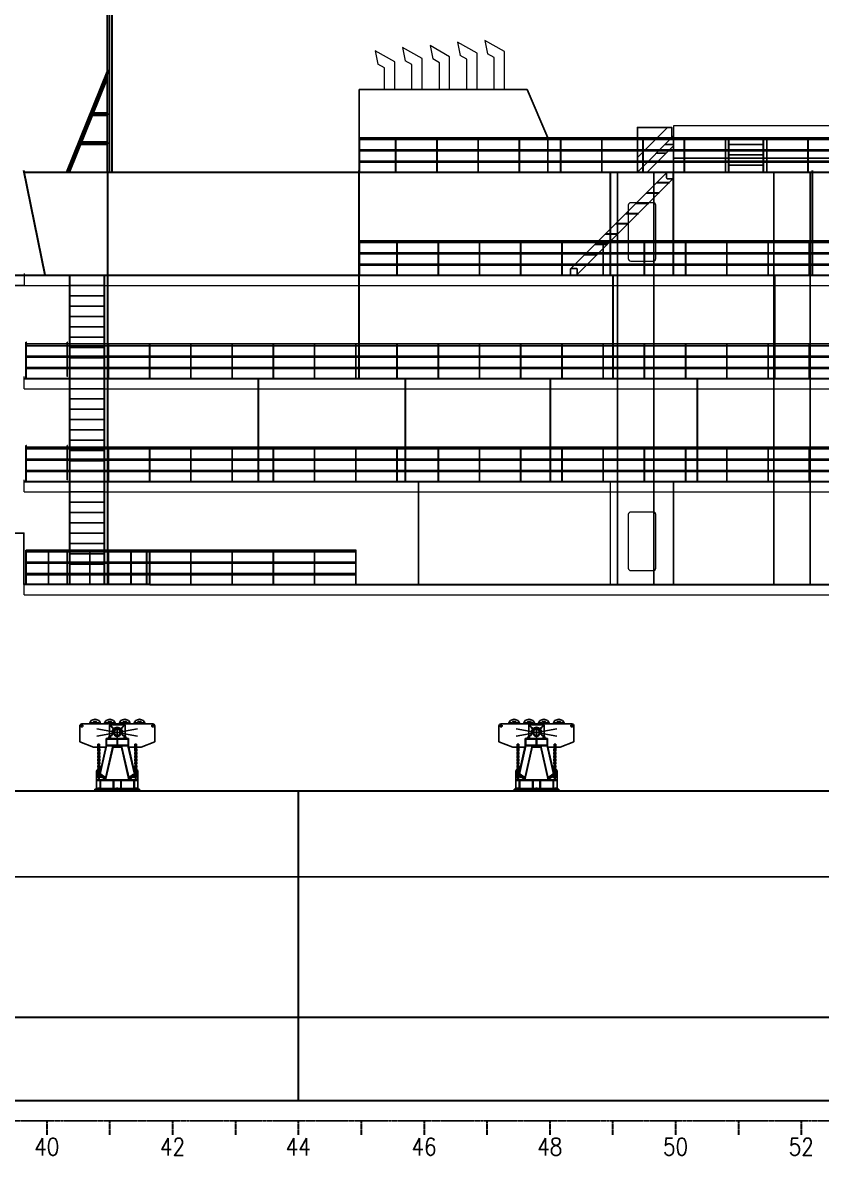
# Model space of a CAD drawing. Extents: x -114252 to 133381, y -28335 to 130380.
# Drawn here: x 72498 to 95744, y -1600 to 31346 of the extents above; entities that cross this region are included whole.
import ezdxf
from ezdxf.enums import TextEntityAlignment as Align

# ---------------------------------------------------------------- set-up
doc = ezdxf.new("R2010")
doc.units = 0
doc.header["$LTSCALE"] = 3.5
doc.header["$MEASUREMENT"] = 0
doc.linetypes.add('SPHANTOM', pattern=[27.5, 15, -2.5, 2.5, -2.5, 2.5, -2.5])
doc.layers.get('0').update_dxf_attribs({"linetype": 'CONTINUOUS'})
for name, color, linetype in [('_REFERENCE', 253, 'CONTINUOUS'), ('Cyan-1', 4, 'CONTINUOUS'), ('piplayeq', 200, 'CONTINUOUS'), ('Seating-1', 42, 'CONTINUOUS'), ('STL-OOF', 2, 'SPHANTOM')]:
    doc.layers.add(name, color=color, linetype=linetype)
doc.styles.add('ROMANS', font='romans')

# ---------------------------------------------------------------- blocks, each defined once
blk = doc.blocks.new('FrNo')
blk.add_line((0, 400), (120168, 400))
at = {"color": 0, "linetype": 'ByBlock', "lineweight": 30}
for p, q in [((73200, 400), (73200, 0)), ((75030, 400), (75030, 0)), ((76860, 400), (76860, 0)), ((78690, 400), (78690, 0)), ((80520, 400), (80520, 0)), ((82350, 400), (82350, 0)), ((84180, 400), (84180, 0)), ((86010, 400), (86010, 0)), ((87840, 400), (87840, 0)), ((89670, 400), (89670, 0)), ((91500, 400), (91500, 0)), ((93330, 400), (93330, 0)), ((95160, 400), (95160, 0))]:
    blk.add_line(p, q, dxfattribs=at)
at = {"color": 0, "linetype": 'ByBlock', "lineweight": 5, "style": 'ROMANS', "width": 0.85}
for s, p in [('40', (73200, -100)), ('42', (76860, -100)), ('44', (80520, -100)), ('46', (84180, -100)), ('48', (87840, -100)), ('50', (91500, -100)), ('52', (95160, -100))]:
    blk.add_text(s, height=500, dxfattribs=at).set_placement(p, align=Align.TOP_CENTER)
blk = doc.blocks.new('V4ROLLER')
for p, q in [((-1092, -272), (-1092, 190)), ((-1032, 250), (1032, 250)), ((-763, 284), (-722, 284)), ((-763, 284), (-763, 250)), ((-574, 284), (-533, 284)), ((-533, 284), (-533, 250)), ((-331, 284), (-290, 284)), ((-331, 284), (-331, 250)), ((-225, -100), (-225, 201)), ((-201, 225), (201, 225)), ((-181, 194), (-194, 181)), ((-194, 181), (-113, 99)), ((-99, 113), (-181, 194)), ((-142, 284), (-101, 284)), ((-101, 284), (-101, 250)), ((0, -200), (0, 162)), ((68, 68), (77, 77)), ((99, 113), (181, 194)), ((142, 284), (101, 284)), ((101, 284), (101, 250)), ((194, 181), (113, 99)), ((181, 194), (194, 181)), ((225, 201), (225, -100)), ((331, 284), (290, 284)), ((331, 284), (331, 250)), ((533, 284), (533, 250)), ((574, 284), (533, 284)), ((763, 284), (722, 284)), ((763, 284), (763, 250)), ((1092, 190), (1092, -272)), ((-1092, -272), (-692, -423)), ((-325, -180), (325, -180)), ((-325, -386), (-325, -180)), ((-313, -386), (-313, -180)), ((-313, -192), (313, -192)), ((-235, -148), (-267, -148)), ((-267, -148), (-267, -180)), ((-267, -180), (-235, -180)), ((-235, -100), (-235, -180)), ((-235, -100), (-190, -100)), ((-235, -180), (-235, -148)), ((-235, -180), (235, -180)), ((-221, -100), (-221, -180)), ((-210, -92), (-210, -190)), ((-199, -100), (-199, -180)), ((-170, 0), (170, 0)), ((-150, 0), (-150, -60)), ((-68, -68), (-77, -77)), ((-6, -192), (-6, -374)), ((6, -192), (6, -374)), ((68, -68), (77, -77)), ((150, 0), (150, -60)), ((190, -100), (235, -100)), ((199, -100), (199, -180)), ((210, -92), (210, -190)), ((221, -100), (221, -180)), ((235, -100), (235, -180)), ((235, -148), (267, -148)), ((235, -180), (235, -148)), ((267, -180), (235, -180)), ((267, -148), (267, -180)), ((313, -180), (313, -386)), ((325, -180), (325, -386)), ((1092, -272), (692, -423)), ((-333, -423), (-692, -423)), ((-566, -496), (-566, -522)), ((-566, -592), (-566, -618)), ((-563, -339), (-563, -519)), ((-563, -339), (-513, -339)), ((-513, -414), (-563, -414)), ((-513, -444), (-563, -444)), ((-563, -519), (-513, -519)), ((-550, -1375), (-325, -386)), ((-549, -496), (-549, -522)), ((-549, -592), (-549, -618)), ((-546, -525), (-546, -589)), ((-546, -685), (-546, -621)), ((-537, -1375), (-312, -386)), ((-530, -525), (-530, -589)), ((-530, -685), (-530, -621)), ((-528, -496), (-528, -522)), ((-528, -592), (-528, -618)), ((-513, -339), (-513, -519)), ((-510, -496), (-510, -522)), ((-510, -592), (-510, -618)), ((-352, -1375), (-127, -386)), ((-339, -1375), (-114, -386)), ((325, -386), (-325, -386)), ((313, -374), (-313, -374)), ((122, -423), (-122, -423)), ((339, -1375), (114, -386)), ((352, -1375), (127, -386)), ((537, -1375), (312, -386)), ((550, -1375), (325, -386)), ((692, -423), (333, -423)), ((510, -496), (510, -522)), ((510, -592), (510, -618)), ((514, -339), (514, -519)), ((564, -339), (514, -339)), ((514, -414), (564, -414)), ((514, -444), (564, -444)), ((564, -519), (514, -519)), ((528, -496), (528, -522)), ((528, -592), (528, -618)), ((530, -525), (530, -589)), ((530, -685), (530, -621)), ((546, -525), (546, -589)), ((546, -685), (546, -621)), ((549, -496), (549, -522)), ((549, -592), (549, -618)), ((564, -339), (564, -519)), ((566, -496), (566, -522)), ((566, -592), (566, -618)), ((-566, -688), (-566, -714)), ((-566, -784), (-566, -810)), ((-566, -880), (-566, -906)), ((-566, -976), (-566, -1002)), ((-549, -688), (-549, -714)), ((-549, -784), (-549, -810)), ((-549, -880), (-549, -906)), ((-549, -976), (-549, -1002)), ((-546, -717), (-546, -781)), ((-546, -877), (-546, -813)), ((-546, -909), (-546, -973)), ((-530, -717), (-530, -781)), ((-530, -877), (-530, -813)), ((-530, -909), (-530, -973)), ((-528, -688), (-528, -714)), ((-528, -784), (-528, -810)), ((-528, -880), (-528, -906)), ((-528, -976), (-528, -1002)), ((-510, -688), (-510, -714)), ((-510, -784), (-510, -810)), ((-510, -880), (-510, -906)), ((-510, -976), (-510, -1002)), ((510, -688), (510, -714)), ((510, -784), (510, -810)), ((510, -880), (510, -906)), ((510, -976), (510, -1002)), ((528, -688), (528, -714)), ((528, -784), (528, -810)), ((528, -880), (528, -906)), ((528, -976), (528, -1002)), ((530, -717), (530, -781)), ((530, -877), (530, -813)), ((530, -909), (530, -973)), ((546, -717), (546, -781)), ((546, -877), (546, -813)), ((546, -909), (546, -973)), ((549, -688), (549, -714)), ((549, -784), (549, -810)), ((549, -880), (549, -906)), ((549, -976), (549, -1002)), ((566, -688), (566, -714)), ((566, -784), (566, -810)), ((566, -880), (566, -906)), ((566, -976), (566, -1002)), ((-600, -1375), (-600, -1125)), ((-566, -1072), (-566, -1098)), ((-566, -1168), (-566, -1194)), ((-566, -1264), (-566, -1290)), ((-550, -1075), (-482, -1075)), ((-549, -1072), (-549, -1098)), ((-549, -1168), (-549, -1194)), ((-549, -1264), (-549, -1290)), ((-546, -1069), (-546, -1005)), ((-546, -1101), (-546, -1165)), ((-546, -1261), (-546, -1197)), ((-475, -1270), (-539, -1280)), ((-473, -1286), (-536, -1295)), ((-530, -1069), (-530, -1005)), ((-530, -1101), (-530, -1165)), ((-530, -1261), (-530, -1197)), ((-528, -1072), (-528, -1098)), ((-528, -1168), (-528, -1194)), ((-528, -1264), (-528, -1290)), ((-510, -1072), (-510, -1098)), ((-510, -1168), (-510, -1194)), ((-510, -1264), (-510, -1290)), ((-506, -1253), (-476, -1213)), ((-506, -1253), (-361, -1360)), ((-499, -1248), (-502, -1274)), ((-482, -1250), (-485, -1276)), ((-476, -1213), (-331, -1320)), ((-460, -1252), (-463, -1278)), ((-443, -1254), (-446, -1280)), ((-416, -1257), (-445, -1298)), ((-391, -1275), (-421, -1316)), ((476, -1213), (331, -1320)), ((506, -1253), (361, -1360)), ((391, -1275), (421, -1316)), ((416, -1257), (445, -1298)), ((443, -1254), (446, -1280)), ((460, -1252), (463, -1278)), ((473, -1286), (536, -1295)), ((475, -1270), (539, -1280)), ((506, -1253), (476, -1213)), ((550, -1075), (482, -1075)), ((482, -1250), (485, -1276)), ((499, -1248), (502, -1274)), ((510, -1072), (510, -1098)), ((510, -1168), (510, -1194)), ((510, -1264), (510, -1290)), ((528, -1072), (528, -1098)), ((528, -1168), (528, -1194)), ((528, -1264), (528, -1290)), ((530, -1069), (530, -1005)), ((530, -1101), (530, -1165)), ((530, -1261), (530, -1197)), ((546, -1069), (546, -1005)), ((546, -1101), (546, -1165)), ((546, -1261), (546, -1197)), ((549, -1072), (549, -1098)), ((549, -1168), (549, -1194)), ((549, -1264), (549, -1290)), ((566, -1072), (566, -1098)), ((566, -1168), (566, -1194)), ((566, -1264), (566, -1290)), ((600, -1375), (600, -1125)), ((-600, -1375), (600, -1375)), ((-600, -1650), (-600, -1375)), ((-600, -1375), (600, -1375)), ((-600, -1400), (600, -1400)), ((600, -1625), (-600, -1625)), ((-361, -1360), (-331, -1320)), ((550, -1375), (328, -1375)), ((550, -1375), (328, -1375)), ((361, -1360), (331, -1320)), ((600, -1375), (600, -1650)), ((600, -1650), (-600, -1650))]:
    blk.add_line(p, q)
at = {"ltscale": 0.5}
for p, q in [((-1082, 190), (-982, 190)), ((-1032, 140), (-1032, 240)), ((-591, -104), (591, 104)), ((-591, 104), (591, -104)), ((982, 190), (1082, 190)), ((1032, 140), (1032, 240)), ((-566, -364), (-511, -364)), ((-538, -392), (-538, -336)), ((566, -364), (511, -364)), ((538, -392), (538, -336)), ((-492, -1125), (-608, -1125)), ((-550, -1183), (-550, -1067)), ((-366, -1365), (-366, -1285)), ((366, -1365), (366, -1285)), ((492, -1125), (608, -1125)), ((550, -1183), (550, -1067)), ((-550, -1597), (-550, -1678)), ((-326, -1325), (-406, -1325)), ((0, -1597), (0, -1678)), ((326, -1325), (406, -1325)), ((550, -1597), (550, -1678))]:
    blk.add_line(p, q, dxfattribs=at)
for points in [[(-484, -1400), (-500, -1400), (-500, -1625), (-484, -1625)], [(-116, -1400), (-100, -1400), (-100, -1625), (-116, -1625)], [(116, -1400), (100, -1400), (100, -1625), (116, -1625)], [(484, -1400), (500, -1400), (500, -1625), (484, -1625)]]:
    blk.add_lwpolyline(points, close=True)
for centre, radius in [((-1032, 190), 25), ((0, 0), 115), ((0, 0), 102), ((0, 0), 90), ((-72, 72), 6), ((72, 72), 6), ((1032, 190), 25), ((-72, -72), 6), ((72, -72), 6), ((-538, -364), 9), ((-538, -494), 9), ((-538, -525), 8), ((-538, -589), 8), ((-538, -621), 8), ((538, -364), 9), ((538, -494), 9), ((538, -525), 8), ((538, -589), 8), ((538, -621), 8), ((-538, -685), 8), ((-538, -717), 8), ((-538, -781), 8), ((-538, -813), 8), ((-538, -877), 8), ((-538, -909), 8), ((-538, -973), 8), ((538, -685), 8), ((538, -717), 8), ((538, -781), 8), ((538, -813), 8), ((538, -877), 8), ((538, -909), 8), ((538, -973), 8), ((-550, -1125), 25), ((-538, -1005), 8), ((-538, -1069), 8), ((-538, -1101), 8), ((-538, -1165), 8), ((-538, -1197), 8), ((-538, -1261), 8), ((-537, -1288), 8), ((-474, -1278), 8), ((-471, -1248), 9), ((-366, -1325), 9), ((366, -1325), 9), ((471, -1248), 9), ((474, -1278), 8), ((550, -1125), 25), ((537, -1288), 8), ((538, -1005), 8), ((538, -1069), 8), ((538, -1101), 8), ((538, -1165), 8), ((538, -1197), 8), ((538, -1261), 8)]:
    blk.add_circle(centre, radius)
for centre, radius, start, end in [((-1032, 190), 60, 90, 180), ((-722, 294), 10, 270, 328.6701), ((-574, 294), 10, 211.3299, 270), ((-290, 294), 10, 270, 328.6701), ((-201, 201), 24.3, 90, 180), ((-142, 294), 10, 211.3299, 270), ((0, 0), 150, 0, 180), ((142, 294), 10, 270, 328.6701), ((201, 201), 24.3, 0, 90), ((290, 294), 10, 211.3299, 270), ((574, 294), 10, 270, 328.6701), ((722, 294), 10, 211.3299, 270), ((1032, 190), 60, 0, 90), ((-190, -60), 40, 270, 0), ((190, -60), 40, 180, 270), ((-538, -496), 28, 0, 180), ((-538, -522), 28, 180, 0), ((-538, -592), 28, 0, 180), ((-538, -618), 28, 180, 0), ((-538, -496), 10.8, 0, 180), ((-538, -522), 10.8, 180, 0), ((-538, -592), 10.8, 0, 180), ((-538, -618), 10.8, 180, 0), ((538, -496), 28, 0, 180), ((538, -522), 28, 180, 0), ((538, -592), 28, 0, 180), ((538, -618), 28, 180, 0), ((538, -496), 10.8, 0, 180), ((538, -522), 10.8, 180, 0), ((538, -592), 10.8, 0, 180), ((538, -618), 10.8, 180, 0), ((-538, -688), 28, 0, 180), ((-538, -714), 28, 180, 0), ((-538, -784), 28, 0, 180), ((-538, -810), 28, 180, 0), ((-538, -880), 28, 0, 180), ((-538, -906), 28, 180, 0), ((-538, -976), 28, 0, 180), ((-538, -688), 10.8, 0, 180), ((-538, -714), 10.8, 180, 0), ((-538, -784), 10.8, 0, 180), ((-538, -810), 10.8, 180, 0), ((-538, -880), 10.8, 0, 180), ((-538, -906), 10.8, 180, 0), ((-538, -976), 10.8, 0, 180), ((538, -688), 28, 0, 180), ((538, -714), 28, 180, 0), ((538, -784), 28, 0, 180), ((538, -810), 28, 180, 0), ((538, -880), 28, 0, 180), ((538, -906), 28, 180, 0), ((538, -976), 28, 0, 180), ((538, -688), 10.8, 0, 180), ((538, -714), 10.8, 180, 0), ((538, -784), 10.8, 0, 180), ((538, -810), 10.8, 180, 0), ((538, -880), 10.8, 0, 180), ((538, -906), 10.8, 180, 0), ((538, -976), 10.8, 0, 180), ((-550, -1125), 50, 90, 180), ((-538, -1002), 28, 180, 0), ((-538, -1072), 28, 0, 180), ((-538, -1098), 28, 180, 0), ((-538, -1168), 28, 0, 180), ((-538, -1194), 28, 180, 0), ((-538, -1264), 28, 0, 180), ((-538, -1290), 28, 180, 0), ((-538, -1002), 10.8, 180, 0), ((-538, -1072), 10.8, 0, 180), ((-538, -1098), 10.8, 180, 0), ((-538, -1168), 10.8, 0, 180), ((-538, -1194), 10.8, 180, 0), ((-538, -1264), 10.8, 0, 180), ((-538, -1290), 10.8, 180, 0), ((-474, -1277), 28, 173.8356, 353.8356), ((-471, -1251), 28, 353.8356, 173.8356), ((-474, -1277), 10.8, 173.8356, 353.8356), ((-471, -1251), 10.8, 353.8356, 173.8356), ((471, -1251), 28, 6.1644, 186.1644), ((474, -1277), 28, 186.1644, 6.1644), ((471, -1251), 10.8, 6.1644, 186.1644), ((474, -1277), 10.8, 186.1644, 6.1644), ((538, -1002), 28, 180, 0), ((538, -1072), 28, 0, 180), ((538, -1098), 28, 180, 0), ((538, -1168), 28, 0, 180), ((538, -1194), 28, 180, 0), ((538, -1264), 28, 0, 180), ((538, -1290), 28, 180, 0), ((538, -1002), 10.8, 180, 0), ((538, -1072), 10.8, 0, 180), ((538, -1098), 10.8, 180, 0), ((538, -1168), 10.8, 0, 180), ((538, -1194), 10.8, 180, 0), ((538, -1264), 10.8, 0, 180), ((538, -1290), 10.8, 180, 0), ((550, -1125), 50, 0, 90)]:
    blk.add_arc(centre, radius, start, end)
for centre, major_axis, start_param, end_param in [((-648, 233), (165, 0), 6.399978, 9.307985), ((-216, 233), (165, 0), 6.399978, 9.307985), ((-648, 256), (75, 0), 0.504141, 2.637451), ((-648, 256), (-38.1, 0), 2.980041, 6.444737), ((-216, 256), (75, 0), 0.504141, 2.637451), ((-216, 256), (-38.1, 0), 2.980041, 6.444737)]:
    blk.add_ellipse(centre, major_axis=major_axis, ratio=0.906308, start_param=start_param, end_param=end_param)
at = {"extrusion": (0, 0, -1)}
for centre, major_axis, start_param, end_param in [((216, 233), (165, 0), 3.258386, 6.166392), ((648, 233), (165, 0), 3.258386, 6.166392), ((216, 256), (-75, 0), 0.504141, 2.637451), ((216, 256), (38.1, 0), 2.980041, 6.444737), ((648, 256), (-75, 0), 0.504141, 2.637451), ((648, 256), (38.1, 0), 2.980041, 6.444737)]:
    blk.add_ellipse(centre, major_axis=major_axis, ratio=0.906308, start_param=start_param, end_param=end_param, dxfattribs=at)
blk = doc.blocks.new('s2000_hull')
for p, q in [((75030, 27010), (75030, 33434)), ((74966, 27010), (74966, 32990)), ((75094, 27010), (75094, 32990)), ((75030, 29988), (73811, 26983)), ((74960, 29921), (73775, 27000)), ((74960, 29710), (73860, 27000)), ((75030, 28688), (74503, 28688)), ((74960, 28727), (74567, 28727)), ((74960, 28649), (74535, 28649)), ((91265, 28300), (90389, 27424)), ((91439, 28050), (90389, 27000)), ((91439, 28050), (91439, 27000)), ((75030, 27838), (74158, 27838)), ((74960, 27799), (74191, 27799)), ((74960, 27877), (74222, 27877)), ((82296, 28000), (104242, 28000)), ((82296, 27950), (113353, 27950)), ((91439, 27767), (90672, 27000)), ((118567, 28000), (91439, 28000)), ((82296, 27650), (113353, 27650)), ((82296, 27620), (113353, 27620)), ((118567, 27400), (91439, 27400)), ((82296, 27320), (113353, 27320)), ((82296, 27290), (113353, 27290)), ((89811, 27009), (89811, 15009)), ((90871, 27009), (90871, 15009)), ((94357, 27000), (94357, 15000)), ((95417, 27000), (95417, 15000)), ((82296, 25000), (82296, 24975)), ((82296, 25000), (115759, 25000)), ((82296, 24950), (82296, 24975)), ((82296, 24950), (115759, 24950)), ((115759, 25000), (115759, 24975)), ((115759, 24950), (115759, 24975)), ((82296, 24650), (82296, 24635)), ((82296, 24650), (115759, 24650)), ((82296, 24620), (82296, 24635)), ((82296, 24620), (115759, 24620)), ((115759, 24650), (115759, 24635)), ((115759, 24620), (115759, 24635)), ((82296, 24320), (82296, 24305)), ((82296, 24320), (115759, 24320)), ((82296, 24290), (82296, 24305)), ((82296, 24290), (115759, 24290)), ((115759, 24320), (115759, 24305)), ((115759, 24290), (115759, 24305)), ((73861, 24000), (73866, 24000)), ((73861, 24000), (73861, 21000)), ((73871, 24000), (73866, 24000)), ((73871, 24000), (73871, 21000)), ((74871, 24000), (74876, 24000)), ((74871, 24000), (74871, 21000)), ((74881, 24000), (74876, 24000)), ((74881, 24000), (74881, 21000)), ((73871, 23700), (74371, 23700)), ((73871, 23700), (73871, 23400)), ((73871, 23400), (73871, 23100)), ((73871, 23400), (74371, 23400)), ((74871, 23700), (74371, 23700)), ((74871, 23400), (74371, 23400)), ((74871, 23700), (74871, 23400)), ((74871, 23400), (74871, 23100)), ((73871, 23100), (73871, 22800)), ((73871, 23100), (74371, 23100)), ((74871, 23100), (74371, 23100)), ((74871, 23100), (74871, 22800)), ((73871, 22800), (73871, 22500)), ((73871, 22800), (74371, 22800)), ((74871, 22800), (74371, 22800)), ((74871, 22800), (74871, 22500)), ((73871, 22500), (73871, 22200)), ((73871, 22500), (74371, 22500)), ((74871, 22500), (74371, 22500)), ((74871, 22500), (74871, 22200)), ((73871, 22200), (73871, 21900)), ((73871, 22200), (74371, 22200)), ((74871, 22200), (74371, 22200)), ((74871, 22200), (74871, 21900)), ((72592, 22000), (115759, 22000)), ((72592, 21950), (115759, 21950)), ((72607, 22000), (72607, 21950)), ((73871, 21900), (73871, 21600)), ((73871, 21900), (74371, 21900)), ((74871, 21900), (74371, 21900)), ((74871, 21900), (74871, 21600)), ((72592, 21650), (115759, 21650)), ((72592, 21620), (115759, 21620)), ((72607, 21650), (72607, 21620)), ((73871, 21600), (73871, 21300)), ((73871, 21600), (74371, 21600)), ((74871, 21600), (74371, 21600)), ((74871, 21600), (74871, 21300)), ((72592, 21320), (115759, 21320)), ((72592, 21290), (115759, 21290)), ((72607, 21320), (72607, 21290)), ((73871, 21300), (74371, 21300)), ((74871, 21300), (74371, 21300)), ((73861, 21000), (73866, 21000)), ((73861, 21000), (73861, 18000)), ((73861, 21000), (73866, 21000)), ((73871, 21000), (73866, 21000)), ((73871, 21000), (73866, 21000)), ((73871, 21000), (73871, 18000)), ((74871, 21000), (74876, 21000)), ((74871, 21000), (74871, 18000)), ((74871, 21000), (74876, 21000)), ((74881, 21000), (74876, 21000)), ((74881, 21000), (74876, 21000)), ((74881, 21000), (74881, 18000)), ((73871, 20700), (74371, 20700)), ((73871, 20700), (73871, 20400)), ((74871, 20700), (74371, 20700)), ((74871, 20700), (74871, 20400)), ((73871, 20400), (73871, 20100)), ((73871, 20400), (74371, 20400)), ((73871, 20100), (73871, 19800)), ((73871, 20100), (74371, 20100)), ((74871, 20400), (74371, 20400)), ((74871, 20100), (74371, 20100)), ((74871, 20400), (74871, 20100)), ((74871, 20100), (74871, 19800)), ((73871, 19800), (73871, 19500)), ((73871, 19800), (74371, 19800)), ((74871, 19800), (74371, 19800)), ((74871, 19800), (74871, 19500)), ((73871, 19500), (73871, 19200)), ((73871, 19500), (74371, 19500)), ((74871, 19500), (74371, 19500)), ((74871, 19500), (74871, 19200)), ((73871, 19200), (73871, 18900)), ((73871, 19200), (74371, 19200)), ((74871, 19200), (74371, 19200)), ((74871, 19200), (74871, 18900)), ((72592, 19000), (115759, 19000)), ((72592, 18950), (115759, 18950)), ((72607, 19000), (72607, 18950)), ((73871, 18900), (73871, 18600)), ((73871, 18900), (74371, 18900)), ((74871, 18900), (74371, 18900)), ((74871, 18900), (74871, 18600)), ((72592, 18650), (115759, 18650)), ((72592, 18620), (115759, 18620)), ((72607, 18650), (72607, 18620)), ((73871, 18600), (73871, 18300)), ((73871, 18600), (74371, 18600)), ((74871, 18600), (74371, 18600)), ((74871, 18600), (74871, 18300)), ((72592, 18320), (115759, 18320)), ((72592, 18290), (115759, 18290)), ((72607, 18320), (72607, 18290)), ((73871, 18300), (74371, 18300)), ((74871, 18300), (74371, 18300)), ((73861, 18000), (73866, 18000)), ((73861, 18000), (73861, 15000)), ((73861, 18000), (73866, 18000)), ((73871, 18000), (73866, 18000)), ((73871, 18000), (73866, 18000)), ((73871, 18000), (73871, 15000)), ((74871, 18000), (74876, 18000)), ((74871, 18000), (74871, 15000)), ((74871, 18000), (74876, 18000)), ((74881, 18000), (74876, 18000)), ((74881, 18000), (74876, 18000)), ((74881, 18000), (74881, 15000)), ((84024, 15000), (84024, 18000)), ((91440, 15000), (91440, 18000)), ((73871, 17700), (74371, 17700)), ((73871, 17700), (73871, 17400)), ((74871, 17700), (74371, 17700)), ((74871, 17700), (74871, 17400)), ((73871, 17400), (73871, 17100)), ((73871, 17400), (74371, 17400)), ((74871, 17400), (74371, 17400)), ((74871, 17400), (74871, 17100)), ((73871, 17100), (73871, 16800)), ((73871, 17100), (74371, 17100)), ((74871, 17100), (74371, 17100)), ((74871, 17100), (74871, 16800)), ((73871, 16800), (73871, 16500)), ((73871, 16800), (74371, 16800)), ((73871, 16500), (73871, 16200)), ((73871, 16500), (74371, 16500)), ((74871, 16800), (74371, 16800)), ((74871, 16500), (74371, 16500)), ((74871, 16800), (74871, 16500)), ((74871, 16500), (74871, 16200)), ((73871, 16200), (73871, 15900)), ((73871, 16200), (74371, 16200)), ((74871, 16200), (74371, 16200)), ((74871, 16200), (74871, 15900)), ((72607, 16000), (72607, 15975)), ((72607, 16000), (82192, 16000)), ((72607, 15950), (72607, 15975)), ((72607, 15950), (82192, 15950)), ((73871, 15900), (73871, 15600)), ((73871, 15900), (74371, 15900)), ((74871, 15900), (74371, 15900)), ((74871, 15900), (74871, 15600)), ((82192, 16000), (82192, 15975)), ((82192, 15950), (82192, 15975)), ((72607, 15650), (72607, 15635)), ((72607, 15650), (82192, 15650)), ((72607, 15620), (72607, 15635)), ((72607, 15620), (82192, 15620)), ((73871, 15600), (73871, 15300)), ((73871, 15600), (74371, 15600)), ((74871, 15600), (74371, 15600)), ((74871, 15600), (74871, 15300)), ((82192, 15650), (82192, 15635)), ((82192, 15620), (82192, 15635)), ((72607, 15320), (72607, 15305)), ((72607, 15320), (82192, 15320)), ((72607, 15290), (72607, 15305)), ((72607, 15290), (82192, 15290)), ((73871, 15300), (74371, 15300)), ((74871, 15300), (74371, 15300)), ((82192, 15320), (82192, 15305)), ((82192, 15290), (82192, 15305)), ((73861, 15000), (73866, 15000)), ((73871, 15000), (73866, 15000)), ((74871, 15000), (74876, 15000)), ((74881, 15000), (74876, 15000))]:
    blk.add_line(p, q)
at = {"linetype": 'CONTINUOUS'}
for p, q in [((74960, 27010), (74960, 32990)), ((74960, 32990), (75030, 32990)), ((75100, 32990), (75030, 32990)), ((75100, 27010), (75100, 32990))]:
    blk.add_line(p, q, dxfattribs=at)
at = {"lineweight": 5}
for p, q in [((84926, 30356), (84355, 30678)), ((84355, 30678), (84432, 30290)), ((85155, 30778), (85232, 30390)), ((85726, 30456), (85155, 30778)), ((86526, 30506), (85955, 30828)), ((85955, 30828), (86032, 30440)), ((83326, 30206), (82755, 30528)), ((82755, 30528), (82832, 30140)), ((83555, 30628), (83632, 30240)), ((84126, 30306), (83555, 30628)), ((84926, 29400), (84926, 30356)), ((85426, 30281), (85232, 30390)), ((85726, 29400), (85726, 30456)), ((86226, 30331), (86032, 30440)), ((86226, 29400), (86226, 30331)), ((86526, 29400), (86526, 30506)), ((83026, 30031), (82832, 30140)), ((83026, 29400), (83026, 30031)), ((83326, 29400), (83326, 30206)), ((83826, 30131), (83632, 30240)), ((83826, 29400), (83826, 30131)), ((84126, 29400), (84126, 30306)), ((84626, 30181), (84432, 30290)), ((84626, 29400), (84626, 30181)), ((85426, 29400), (85426, 30281)), ((82296, 27000), (82296, 28000)), ((82296, 28000), (82303, 28000)), ((82311, 28000), (82303, 28000)), ((82311, 27000), (82311, 28000)), ((83353, 27000), (83353, 28000)), ((83353, 28000), (83361, 28000)), ((83368, 28000), (83361, 28000)), ((83368, 27000), (83368, 28000)), ((84553, 27000), (84553, 28000)), ((84553, 28000), (84561, 28000)), ((84568, 28000), (84561, 28000)), ((84568, 27000), (84568, 28000)), ((85753, 27000), (85753, 28000)), ((85753, 28000), (85761, 28000)), ((85768, 28000), (85761, 28000)), ((85768, 27000), (85768, 28000)), ((86953, 27000), (86953, 28000)), ((86953, 28000), (86961, 28000)), ((86968, 28000), (86961, 28000)), ((86968, 27000), (86968, 28000)), ((88153, 27000), (88153, 28000)), ((88153, 28000), (88161, 28000)), ((88168, 28000), (88161, 28000)), ((88168, 27000), (88168, 28000)), ((89353, 27000), (89353, 28000)), ((89353, 28000), (89361, 28000)), ((89368, 28000), (89361, 28000)), ((89368, 27000), (89368, 28000)), ((90553, 27000), (90553, 28000)), ((90553, 28000), (90561, 28000)), ((90568, 28000), (90561, 28000)), ((90568, 27000), (90568, 28000)), ((91753, 27000), (91753, 28000)), ((91753, 28000), (91761, 28000)), ((91768, 28000), (91761, 28000)), ((91768, 27000), (91768, 28000)), ((92953, 27000), (92953, 28000)), ((92953, 28000), (92961, 28000)), ((92968, 28000), (92961, 28000)), ((92968, 27000), (92968, 28000)), ((94153, 27000), (94153, 28000)), ((94153, 28000), (94161, 28000)), ((94168, 28000), (94161, 28000)), ((94168, 27000), (94168, 28000)), ((95353, 27000), (95353, 28000)), ((95353, 28000), (95361, 28000)), ((95368, 28000), (95361, 28000)), ((95368, 27000), (95368, 28000)), ((82296, 27000), (82303, 27000)), ((82311, 27000), (82303, 27000)), ((83353, 27000), (83361, 27000)), ((83368, 27000), (83361, 27000)), ((84553, 27000), (84561, 27000)), ((84568, 27000), (84561, 27000)), ((85753, 27000), (85761, 27000)), ((85768, 27000), (85761, 27000)), ((86953, 27000), (86961, 27000)), ((86968, 27000), (86961, 27000)), ((88153, 27000), (88161, 27000)), ((88168, 27000), (88161, 27000)), ((89353, 27000), (89361, 27000)), ((89368, 27000), (89361, 27000)), ((90553, 27000), (90561, 27000)), ((90568, 27000), (90561, 27000)), ((91753, 27000), (91761, 27000)), ((91768, 27000), (91761, 27000)), ((92953, 27000), (92961, 27000)), ((92968, 27000), (92961, 27000)), ((94153, 27000), (94161, 27000)), ((94168, 27000), (94161, 27000)), ((95353, 27000), (95361, 27000)), ((95368, 27000), (95361, 27000)), ((82296, 24000), (82296, 25000)), ((82296, 25000), (82303, 25000)), ((82311, 25000), (82303, 25000)), ((82311, 24000), (82311, 25000)), ((83392, 24000), (83392, 25000)), ((83392, 25000), (83399, 25000)), ((83407, 25000), (83399, 25000)), ((83407, 24000), (83407, 25000)), ((84592, 24000), (84592, 25000)), ((84592, 25000), (84599, 25000)), ((84607, 25000), (84599, 25000)), ((84607, 24000), (84607, 25000)), ((85792, 24000), (85792, 25000)), ((85792, 25000), (85799, 25000)), ((85807, 25000), (85799, 25000)), ((85807, 24000), (85807, 25000)), ((86992, 24000), (86992, 25000)), ((86992, 25000), (86999, 25000)), ((87007, 25000), (86999, 25000)), ((87007, 24000), (87007, 25000)), ((88192, 24000), (88192, 25000)), ((88192, 25000), (88199, 25000)), ((88207, 25000), (88199, 25000)), ((88207, 24000), (88207, 25000)), ((89392, 24000), (89392, 25000)), ((89392, 25000), (89399, 25000)), ((89407, 25000), (89399, 25000)), ((89407, 24000), (89407, 25000)), ((90592, 24000), (90592, 25000)), ((90592, 25000), (90599, 25000)), ((90607, 25000), (90599, 25000)), ((90607, 24000), (90607, 25000)), ((91792, 24000), (91792, 25000)), ((91792, 25000), (91799, 25000)), ((91807, 25000), (91799, 25000)), ((91807, 24000), (91807, 25000)), ((92992, 24000), (92992, 25000)), ((92992, 25000), (92999, 25000)), ((93007, 25000), (92999, 25000)), ((93007, 24000), (93007, 25000)), ((94192, 24000), (94192, 25000)), ((94192, 25000), (94199, 25000)), ((94207, 25000), (94199, 25000)), ((94207, 24000), (94207, 25000)), ((95392, 24000), (95392, 25000)), ((95392, 25000), (95399, 25000)), ((95407, 25000), (95399, 25000)), ((95407, 24000), (95407, 25000)), ((82296, 24000), (82303, 24000)), ((82311, 24000), (82303, 24000)), ((83392, 24000), (83399, 24000)), ((83407, 24000), (83399, 24000)), ((84592, 24000), (84599, 24000)), ((84607, 24000), (84599, 24000)), ((85792, 24000), (85799, 24000)), ((85807, 24000), (85799, 24000)), ((86992, 24000), (86999, 24000)), ((87007, 24000), (86999, 24000)), ((88192, 24000), (88199, 24000)), ((88207, 24000), (88199, 24000)), ((89392, 24000), (89399, 24000)), ((89407, 24000), (89399, 24000)), ((90592, 24000), (90599, 24000)), ((90607, 24000), (90599, 24000)), ((91792, 24000), (91799, 24000)), ((91807, 24000), (91799, 24000)), ((92992, 24000), (92999, 24000)), ((93007, 24000), (92999, 24000)), ((94192, 24000), (94199, 24000)), ((94207, 24000), (94199, 24000)), ((95392, 24000), (95399, 24000)), ((95407, 24000), (95399, 24000)), ((72592, 21050), (72592, 22050)), ((72592, 22050), (72599, 22050)), ((72592, 21000), (72592, 22000)), ((72592, 22000), (72599, 22000)), ((72607, 22050), (72599, 22050)), ((72607, 22000), (72599, 22000)), ((72607, 21050), (72607, 22050)), ((72607, 21000), (72607, 22000)), ((73792, 21050), (73792, 22050)), ((73792, 22050), (73799, 22050)), ((73807, 22050), (73799, 22050)), ((73807, 21050), (73807, 22050)), ((74992, 21000), (74992, 22000)), ((74992, 22000), (74999, 22000)), ((75007, 22000), (74999, 22000)), ((75007, 21000), (75007, 22000)), ((76192, 21000), (76192, 22000)), ((76192, 22000), (76199, 22000)), ((76207, 22000), (76199, 22000)), ((76207, 21000), (76207, 22000)), ((77392, 21000), (77392, 22000)), ((77392, 22000), (77399, 22000)), ((77407, 22000), (77399, 22000)), ((77407, 21000), (77407, 22000)), ((78592, 21000), (78592, 22000)), ((78592, 22000), (78599, 22000)), ((78607, 22000), (78599, 22000)), ((78607, 21000), (78607, 22000)), ((79792, 21000), (79792, 22000)), ((79792, 22000), (79799, 22000)), ((79807, 22000), (79799, 22000)), ((79807, 21000), (79807, 22000)), ((80992, 21000), (80992, 22000)), ((80992, 22000), (80999, 22000)), ((81007, 22000), (80999, 22000)), ((81007, 21000), (81007, 22000)), ((82192, 21000), (82192, 22000)), ((82192, 22000), (82199, 22000)), ((82207, 22000), (82199, 22000)), ((82207, 21000), (82207, 22000)), ((83392, 21000), (83392, 22000)), ((83392, 22000), (83399, 22000)), ((83407, 22000), (83399, 22000)), ((83407, 21000), (83407, 22000)), ((84592, 21000), (84592, 22000)), ((84592, 22000), (84599, 22000)), ((84607, 22000), (84599, 22000)), ((84607, 21000), (84607, 22000)), ((85792, 21000), (85792, 22000)), ((85792, 22000), (85799, 22000)), ((85807, 22000), (85799, 22000)), ((85807, 21000), (85807, 22000)), ((86992, 21000), (86992, 22000)), ((86992, 22000), (86999, 22000)), ((87007, 22000), (86999, 22000)), ((87007, 21000), (87007, 22000)), ((88192, 21000), (88192, 22000)), ((88192, 22000), (88199, 22000)), ((88207, 22000), (88199, 22000)), ((88207, 21000), (88207, 22000)), ((89392, 21000), (89392, 22000)), ((89392, 22000), (89399, 22000)), ((89407, 22000), (89399, 22000)), ((89407, 21000), (89407, 22000)), ((90592, 21000), (90592, 22000)), ((90592, 22000), (90599, 22000)), ((90607, 22000), (90599, 22000)), ((90607, 21000), (90607, 22000)), ((91792, 21000), (91792, 22000)), ((91792, 22000), (91799, 22000)), ((91807, 22000), (91799, 22000)), ((91807, 21000), (91807, 22000)), ((92992, 21000), (92992, 22000)), ((92992, 22000), (92999, 22000)), ((93007, 22000), (92999, 22000)), ((93007, 21000), (93007, 22000)), ((94192, 21000), (94192, 22000)), ((94192, 22000), (94199, 22000)), ((94207, 22000), (94199, 22000)), ((94207, 21000), (94207, 22000)), ((95392, 21000), (95392, 22000)), ((95392, 22000), (95399, 22000)), ((95407, 22000), (95399, 22000)), ((95407, 21000), (95407, 22000)), ((72542, 20700), (72542, 21050)), ((72592, 21050), (72599, 21050)), ((72592, 21000), (72599, 21000)), ((72607, 21050), (72599, 21050)), ((72607, 21000), (72599, 21000)), ((73792, 21050), (73799, 21050)), ((73807, 21050), (73799, 21050)), ((74992, 21000), (74999, 21000)), ((75007, 21000), (74999, 21000)), ((76192, 21000), (76199, 21000)), ((76207, 21000), (76199, 21000)), ((77392, 21000), (77399, 21000)), ((77407, 21000), (77399, 21000)), ((78592, 21000), (78599, 21000)), ((78607, 21000), (78599, 21000)), ((79792, 21000), (79799, 21000)), ((79807, 21000), (79799, 21000)), ((80992, 21000), (80999, 21000)), ((81007, 21000), (80999, 21000)), ((82192, 21000), (82199, 21000)), ((82207, 21000), (82199, 21000)), ((83392, 21000), (83399, 21000)), ((83407, 21000), (83399, 21000)), ((84592, 21000), (84599, 21000)), ((84607, 21000), (84599, 21000)), ((85792, 21000), (85799, 21000)), ((85807, 21000), (85799, 21000)), ((86992, 21000), (86999, 21000)), ((87007, 21000), (86999, 21000)), ((88192, 21000), (88199, 21000)), ((88207, 21000), (88199, 21000)), ((89392, 21000), (89399, 21000)), ((89407, 21000), (89399, 21000)), ((90592, 21000), (90599, 21000)), ((90607, 21000), (90599, 21000)), ((91792, 21000), (91799, 21000)), ((91807, 21000), (91799, 21000)), ((92992, 21000), (92999, 21000)), ((93007, 21000), (92999, 21000)), ((94192, 21000), (94199, 21000)), ((94207, 21000), (94199, 21000)), ((95392, 21000), (95399, 21000)), ((95407, 21000), (95399, 21000)), ((72542, 20700), (115824, 20700)), ((72592, 18050), (72592, 19050)), ((72592, 19050), (72599, 19050)), ((72592, 18000), (72592, 19000)), ((72592, 19000), (72599, 19000)), ((72607, 19050), (72599, 19050)), ((72607, 19000), (72599, 19000)), ((72607, 18050), (72607, 19050)), ((72607, 18000), (72607, 19000)), ((73792, 18050), (73792, 19050)), ((73792, 19050), (73799, 19050)), ((73807, 19050), (73799, 19050)), ((73807, 18050), (73807, 19050)), ((74992, 18000), (74992, 19000)), ((74992, 19000), (74999, 19000)), ((75007, 19000), (74999, 19000)), ((75007, 18000), (75007, 19000)), ((76192, 18000), (76192, 19000)), ((76192, 19000), (76199, 19000)), ((76207, 19000), (76199, 19000)), ((76207, 18000), (76207, 19000)), ((77392, 18000), (77392, 19000)), ((77392, 19000), (77399, 19000)), ((77407, 19000), (77399, 19000)), ((77407, 18000), (77407, 19000)), ((78592, 18000), (78592, 19000)), ((78592, 19000), (78599, 19000)), ((78607, 19000), (78599, 19000)), ((78607, 18000), (78607, 19000)), ((79792, 18000), (79792, 19000)), ((79792, 19000), (79799, 19000)), ((79807, 19000), (79799, 19000)), ((79807, 18000), (79807, 19000)), ((80992, 18000), (80992, 19000)), ((80992, 19000), (80999, 19000)), ((81007, 19000), (80999, 19000)), ((81007, 18000), (81007, 19000)), ((82192, 18000), (82192, 19000)), ((82192, 19000), (82199, 19000)), ((82207, 19000), (82199, 19000)), ((82207, 18000), (82207, 19000)), ((83392, 18000), (83392, 19000)), ((83392, 19000), (83399, 19000)), ((83407, 19000), (83399, 19000)), ((83407, 18000), (83407, 19000)), ((84592, 18000), (84592, 19000)), ((84592, 19000), (84599, 19000)), ((84607, 19000), (84599, 19000)), ((84607, 18000), (84607, 19000)), ((85792, 18000), (85792, 19000)), ((85792, 19000), (85799, 19000)), ((85807, 19000), (85799, 19000)), ((85807, 18000), (85807, 19000)), ((86992, 18000), (86992, 19000)), ((86992, 19000), (86999, 19000)), ((87007, 19000), (86999, 19000)), ((87007, 18000), (87007, 19000)), ((88192, 18000), (88192, 19000)), ((88192, 19000), (88199, 19000)), ((88207, 19000), (88199, 19000)), ((88207, 18000), (88207, 19000)), ((89392, 18000), (89392, 19000)), ((89392, 19000), (89399, 19000)), ((89407, 19000), (89399, 19000)), ((89407, 18000), (89407, 19000)), ((90592, 18000), (90592, 19000)), ((90592, 19000), (90599, 19000)), ((90607, 19000), (90599, 19000)), ((90607, 18000), (90607, 19000)), ((91792, 18000), (91792, 19000)), ((91792, 19000), (91799, 19000)), ((91807, 19000), (91799, 19000)), ((91807, 18000), (91807, 19000)), ((92992, 18000), (92992, 19000)), ((92992, 19000), (92999, 19000)), ((93007, 19000), (92999, 19000)), ((93007, 18000), (93007, 19000)), ((94192, 18000), (94192, 19000)), ((94192, 19000), (94199, 19000)), ((94207, 19000), (94199, 19000)), ((94207, 18000), (94207, 19000)), ((95392, 18000), (95392, 19000)), ((95392, 19000), (95399, 19000)), ((95407, 19000), (95399, 19000)), ((95407, 18000), (95407, 19000)), ((72542, 17700), (72542, 18050)), ((72592, 18050), (72599, 18050)), ((72592, 18000), (72599, 18000)), ((72607, 18050), (72599, 18050)), ((72607, 18000), (72599, 18000)), ((73792, 18050), (73799, 18050)), ((73807, 18050), (73799, 18050)), ((74992, 18000), (74999, 18000)), ((75007, 18000), (74999, 18000)), ((76192, 18000), (76199, 18000)), ((76207, 18000), (76199, 18000)), ((77392, 18000), (77399, 18000)), ((77407, 18000), (77399, 18000)), ((78592, 18000), (78599, 18000)), ((78607, 18000), (78599, 18000)), ((79792, 18000), (79799, 18000)), ((79807, 18000), (79799, 18000)), ((80992, 18000), (80999, 18000)), ((81007, 18000), (80999, 18000)), ((82192, 18000), (82199, 18000)), ((82207, 18000), (82199, 18000)), ((83392, 18000), (83399, 18000)), ((83407, 18000), (83399, 18000)), ((84592, 18000), (84599, 18000)), ((84607, 18000), (84599, 18000)), ((85792, 18000), (85799, 18000)), ((85807, 18000), (85799, 18000)), ((86992, 18000), (86999, 18000)), ((87007, 18000), (86999, 18000)), ((88192, 18000), (88199, 18000)), ((88207, 18000), (88199, 18000)), ((89392, 18000), (89399, 18000)), ((89407, 18000), (89399, 18000)), ((89611, 15000), (89611, 18000)), ((90592, 18000), (90599, 18000)), ((90607, 18000), (90599, 18000)), ((91792, 18000), (91799, 18000)), ((91807, 18000), (91799, 18000)), ((92992, 18000), (92999, 18000)), ((93007, 18000), (92999, 18000)), ((94192, 18000), (94199, 18000)), ((94207, 18000), (94199, 18000)), ((95392, 18000), (95399, 18000)), ((95407, 18000), (95399, 18000)), ((72542, 17700), (115824, 17700)), ((72592, 15000), (72592, 16000)), ((72592, 16000), (72599, 16000)), ((72607, 16000), (72599, 16000)), ((72607, 15000), (72607, 16000)), ((73250, 15000), (73250, 16000)), ((73250, 16000), (73258, 16000)), ((73265, 16000), (73258, 16000)), ((73265, 15000), (73265, 16000)), ((73792, 15000), (73792, 16000)), ((73792, 16000), (73799, 16000)), ((73807, 16000), (73799, 16000)), ((73807, 15000), (73807, 16000)), ((74450, 15000), (74450, 16000)), ((74450, 16000), (74458, 16000)), ((74465, 16000), (74458, 16000)), ((74465, 15000), (74465, 16000)), ((74992, 15000), (74992, 16000)), ((74992, 16000), (74999, 16000)), ((75007, 16000), (74999, 16000)), ((75007, 15000), (75007, 16000)), ((75650, 15000), (75650, 16000)), ((75650, 16000), (75658, 16000)), ((75665, 16000), (75658, 16000)), ((75665, 15000), (75665, 16000)), ((76108, 15000), (76108, 16000)), ((76108, 16000), (76115, 16000)), ((76123, 16000), (76115, 16000)), ((76123, 15000), (76123, 16000)), ((76192, 15000), (76192, 16000)), ((76192, 16000), (76199, 16000)), ((76207, 16000), (76199, 16000)), ((76207, 15000), (76207, 16000)), ((77392, 15000), (77392, 16000)), ((77392, 16000), (77399, 16000)), ((77407, 16000), (77399, 16000)), ((77407, 15000), (77407, 16000)), ((78592, 15000), (78592, 16000)), ((78592, 16000), (78599, 16000)), ((78607, 16000), (78599, 16000)), ((78607, 15000), (78607, 16000)), ((79792, 15000), (79792, 16000)), ((79792, 16000), (79799, 16000)), ((79807, 16000), (79799, 16000)), ((79807, 15000), (79807, 16000)), ((80992, 15000), (80992, 16000)), ((80992, 16000), (80999, 16000)), ((81007, 16000), (80999, 16000)), ((81007, 15000), (81007, 16000)), ((82192, 15000), (82192, 16000)), ((82192, 16000), (82199, 16000)), ((82207, 16000), (82199, 16000)), ((82207, 15000), (82207, 16000)), ((72542, 14700), (72542, 15050)), ((72592, 15000), (72599, 15000)), ((72607, 15000), (72599, 15000)), ((73250, 15000), (73258, 15000)), ((73265, 15000), (73258, 15000)), ((73792, 15000), (73799, 15000)), ((73807, 15000), (73799, 15000)), ((74450, 15000), (74458, 15000)), ((74465, 15000), (74458, 15000)), ((74992, 15000), (74999, 15000)), ((75007, 15000), (74999, 15000)), ((75650, 15000), (75658, 15000)), ((75665, 15000), (75658, 15000)), ((76108, 15000), (76115, 15000)), ((76123, 15000), (76115, 15000)), ((76192, 15000), (76199, 15000)), ((76207, 15000), (76199, 15000)), ((77392, 15000), (77399, 15000)), ((77407, 15000), (77399, 15000)), ((78592, 15000), (78599, 15000)), ((78607, 15000), (78599, 15000)), ((79792, 15000), (79799, 15000)), ((79807, 15000), (79799, 15000)), ((80992, 15000), (80999, 15000)), ((81007, 15000), (80999, 15000)), ((82192, 15000), (82199, 15000)), ((82207, 15000), (82199, 15000)), ((72542, 14700), (120168, 14700))]:
    blk.add_line(p, q, dxfattribs=at)
at = {"ltscale": 0.5}
for p, q in [((91439, 27800), (91189, 27800)), ((91222, 27550), (90939, 27550)), ((90972, 27300), (90689, 27300))]:
    blk.add_line(p, q, dxfattribs=at)
at = {"lineweight": -3}
for p, q in [((93040, 28000), (93045, 28000)), ((93040, 28000), (93040, 27000)), ((93050, 28000), (93045, 28000)), ((93050, 28000), (93050, 27000)), ((93050, 27800), (93550, 27800)), ((93050, 27800), (93050, 27500)), ((94050, 27800), (93550, 27800)), ((94050, 28000), (94055, 28000)), ((94050, 28000), (94050, 27000)), ((94050, 27800), (94050, 27500)), ((94060, 28000), (94055, 28000)), ((94060, 28000), (94060, 27000)), ((93050, 27500), (93050, 27200)), ((93050, 27500), (93550, 27500)), ((94050, 27500), (93550, 27500)), ((94050, 27500), (94050, 27200)), ((93050, 27200), (93550, 27200)), ((94050, 27200), (93550, 27200)), ((88449, 24191), (91249, 26991)), ((88631, 24009), (91431, 26809)), ((93040, 27000), (93045, 27000)), ((93050, 27000), (93045, 27000)), ((94050, 27000), (94055, 27000)), ((94060, 27000), (94055, 27000))]:
    blk.add_line(p, q, dxfattribs=at)
at = {"lineweight": 30}
for p, q in [((73152, 24000), (72532, 27050)), ((82296, 24000), (82296, 27050)), ((95486, 24000), (95486, 27050)), ((72542, 27000), (113386, 27000)), ((74981, 15000), (74981, 27000)), ((82296, 24000), (82296, 27000)), ((82296, 24000), (82296, 27000)), ((89611, 24000), (89611, 27000)), ((91440, 24000), (91440, 27000)), ((95486, 24000), (95486, 27000)), ((71932, 24000), (115824, 24000)), ((82296, 21000), (82296, 24000)), ((89686, 21000), (89686, 24000)), ((94386, 21000), (94386, 24000)), ((72542, 21000), (115824, 21000)), ((79356, 21000), (79356, 18000)), ((83631, 21000), (83631, 18000)), ((87856, 21000), (87856, 18000)), ((92131, 21000), (92131, 18000)), ((72542, 18000), (115824, 18000)), ((76200, 15000), (72537, 15000)), ((76200, 15000), (120168, 15000)), ((0, 9000), (120168, 9000)), ((80520, 9000), (80520, 0)), ((62220, 2420), (108020, 2420))]:
    blk.add_line(p, q, dxfattribs=at)
at = {"lineweight": 30, "ltscale": 0.5}
for p, q in [((90958, 26700), (91322, 26700)), ((90658, 26400), (91022, 26400)), ((90358, 26100), (90722, 26100)), ((90058, 25800), (90422, 25800)), ((89758, 25500), (90122, 25500)), ((89458, 25200), (89822, 25200)), ((89158, 24900), (89522, 24900)), ((88858, 24600), (89222, 24600)), ((88558, 24300), (88922, 24300))]:
    blk.add_line(p, q, dxfattribs=at)
at = {"lineweight": -3}
blk.add_lwpolyline([(82296, 27000), (82296, 29400), (87182, 29400), (87782, 28000), (87782, 27000)], dxfattribs=at)
at = {"lineweight": 5}
for points in [[(118567, 28000), (120567, 28350), (91440, 28350), (91440, 28000)], [(72542, 24050), (72542, 23700), (115824, 23700), (115824, 24050)]]:
    blk.add_lwpolyline(points, dxfattribs=at)
for points in [[(90389, 27000), (90389, 28300), (91389, 28300), (91389, 28000)], [(71932, 24050), (71932, 23700), (72542, 23700)], [(31110, 15000), (31110, 16500), (72537, 16500), (72537, 15000)]]:
    blk.add_lwpolyline(points)
at = {"ltscale": 0.5}
blk.add_lwpolyline([(85449, 28000), (85760, 28000)], dxfattribs=at)
at = {"lineweight": -3}
for points in [[(91440, 26970, 0.414214), (91410, 27000), (91270, 27000, 0.414214), (91240, 26970), (91240, 26830, 0.414214), (91270, 26800), (91410, 26800, 0.414214), (91440, 26830)], [(88640, 24170, 0.414214), (88610, 24200), (88470, 24200, 0.414214), (88440, 24170), (88440, 24030, 0.414214), (88470, 24000), (88610, 24000, 0.414214), (88640, 24030)]]:
    blk.add_lwpolyline(points, format="xyb", close=True, dxfattribs=at)
at = {"lineweight": 5}
for points in [[(90126, 24480, 0.414214), (90196, 24410), (90856, 24410, 0.414214), (90926, 24480), (90926, 26040, 0.414214), (90856, 26110), (90196, 26110, 0.414214), (90126, 26040)], [(90126, 15480, 0.414214), (90196, 15410), (90856, 15410, 0.414214), (90926, 15480), (90926, 17040, 0.414214), (90856, 17110), (90196, 17110, 0.414214), (90126, 17040)]]:
    blk.add_lwpolyline(points, format="xyb", close=True, dxfattribs=at)
at = {"lineweight": 30}
blk.add_lwpolyline([(0, 0), (104211, 0, 0.092168), (107805, 668), (120168, 5430)], format="xyb", dxfattribs=at)

msp = doc.modelspace()

# ---------------------------------------------------------------- linework, layer by layer
at = {"layer": 'Cyan-1'}
msp.add_line((133381.1, 6500), (-114251.7, 6500), dxfattribs=at)
at = {"layer": 'Seating-1'}
for p, q in [((74602.8, 9050), (74602.8, 9025)), ((74602.8, 9050), (75902.8, 9050)), ((74602.8, 9000), (74602.8, 9025)), ((74602.8, 9000), (75902.8, 9000)), ((75902.8, 9050), (75902.8, 9025)), ((75902.8, 9000), (75902.8, 9025)), ((86802.8, 9050), (86802.8, 9025)), ((86802.8, 9050), (88102.8, 9050)), ((86802.8, 9000), (86802.8, 9025)), ((86802.8, 9000), (88102.8, 9000)), ((88102.8, 9050), (88102.8, 9025)), ((88102.8, 9000), (88102.8, 9025))]:
    msp.add_line(p, q, dxfattribs=at)

# ---------------------------------------------------------------- block references
at = {"layer": '_REFERENCE'}
msp.add_blockref('s2000_hull', (0, 0), dxfattribs=at)
at = {"layer": 'piplayeq'}
for p in [(75252.8, 10700), (87452.8, 10700)]:
    msp.add_blockref('V4ROLLER', p, dxfattribs=at)
at = {"layer": 'STL-OOF'}
msp.add_blockref('FrNo', (0, -1000), dxfattribs=at)

doc.saveas('drawing.dxf')
